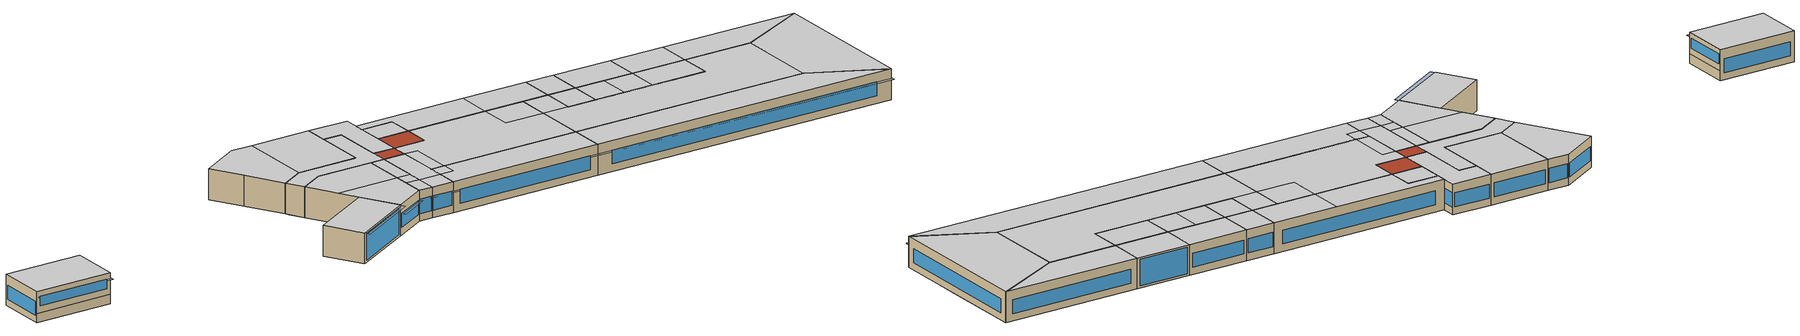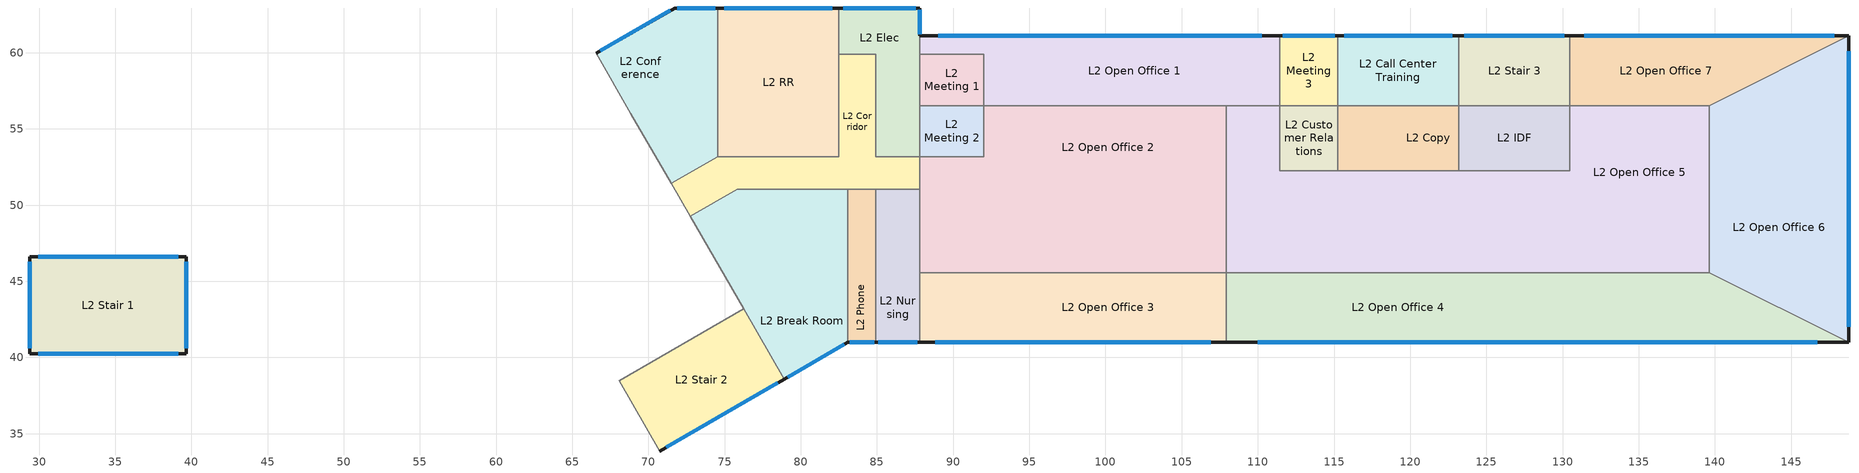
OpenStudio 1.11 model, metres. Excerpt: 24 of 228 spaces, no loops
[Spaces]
L2 Stair 2
 floor to L1 Stair 2-2 (Construction Internal Source 149): 76.25,43.2 78.91,38.58 70.74,33.86 68.07,38.48 z4.47
 wall outside (Typical Insulated Steel Framed Exterior Wall R-18.18): 70.74,33.86 78.91,38.58 z4.47:8.33
 wall to L1 Lobby 7: 68.07,38.48 70.74,33.86 z4.47:8.33
 wall to L1 Lobby 3: 76.25,43.2 68.07,38.48 z4.47:8.33
 wall to L2 Break Room: 78.91,38.58 76.25,43.2 z4.47:8.33
 window (U 0.42 SHGC 0.40 Dbl LoE (e2-.1) Tint 6mm/6mm Air): 71.16,34.11 78.49,38.33 z4.75:8.08
 ceiling to L3 Stair 2: 70.74,33.86 78.91,38.58 76.25,43.2 68.07,38.48 z8.33
L2 Break Room
 floor to L1 Meeting 3 (Construction Internal Source 135): 80.6,51.05 80.6,47.21 74.56,47.21 74.56,50.32 75.82,51.05 z4.47
 floor to L1 Stair 2-1 (Construction Internal Source 135): 81.49,46.22 83.09,45.56 83.09,40.99 78.91,38.58 76.25,43.2 z4.47
 floor to L1 Corridor 0 (Construction Internal Source 135): 74.56,50.32 74.56,47.21 83.09,47.21 83.09,45.56 81.49,46.22 76.25,43.2 72.74,49.27 z4.47
 floor to L1 Lobby 4 (Construction Internal Source 135): 83.09,51.05 83.09,47.21 80.6,47.21 80.6,51.05 z4.47
 wall outside (Typical Insulated Steel Framed Exterior Wall R-18.18): 78.91,38.58 83.09,40.99 z4.47:8.33
 wall to L2 Corridor: 83.09,51.05 75.82,51.05 72.74,49.27 z4.47:8.33
 wall to L2 Phone: 83.09,40.99 83.09,51.05 z4.47:8.33
 wall to L1 Lobby 3: 72.74,49.27 76.25,43.2 z4.47:8.33
 window (U 0.42 SHGC 0.40 Dbl LoE (e2-.1) Tint 6mm/6mm Air): 79.14,38.71 82.87,40.86 z5.41:7.16
 ceiling to L3 Break Room Coffee: 83.09,45.56 83.09,51.05 75.82,51.05 72.74,49.27 74.88,45.56 z8.33
 ceiling to L3 Conference 2: 78.91,38.58 83.09,40.99 83.09,45.56 74.88,45.56 z8.33
L2 Stair 1
 floor to L1 Stair 1 (Construction Internal Source 52): 39.66,46.61 39.66,40.26 29.4,40.26 29.4,46.61 z4.47
 wall outside (Typical Insulated Steel Framed Exterior Wall R-18.18): 39.66,46.61 29.4,46.61 29.4,40.26 z4.47:8.33; 29.4,40.26 39.66,40.26 39.66,46.61 z5.64:8.33
 wall to L1 Lobby 2: 39.66,40.26 39.66,46.61 z4.47:5.64
 wall to L1 Corridor 2: 29.4,40.26 39.66,40.26 z4.47:5.64
 window (U 0.42 SHGC 0.40 Dbl LoE (e2-.1) Tint 6mm/6mm Air): 39.13,46.61 29.93,46.61 z5.33:7.07; 29.4,46.27 29.4,40.59 z5.33:7.08; 29.93,40.26 39.13,40.26 z6.47:7.68; 39.66,40.59 39.66,46.27 z6.47:7.69
 ceiling to L3 Stair 1: 39.66,40.26 39.66,46.61 29.4,46.61 29.4,40.26 z8.33
L2 Phone
 floor to L1 Lobby 5 (Construction Internal Source 184): 84.92,45.56 84.92,40.99 83.09,40.99 83.09,45.56 z4.47
 floor to L1 Lobby 4 (Construction Internal Source 184): 84.92,51.05 84.92,47.21 83.09,47.21 83.09,51.05 z4.47
 floor to L1 Corridor 0 (Construction Internal Source 184): 84.92,47.21 84.92,45.56 83.09,45.56 83.09,47.21 z4.47
 wall outside (Typical Insulated Steel Framed Exterior Wall R-18.18): 83.09,40.99 84.92,40.99 z4.47:8.33
 wall to L2 Corridor: 84.92,51.05 83.09,51.05 z4.47:8.33
 wall to L2 Nursing: 84.92,40.99 84.92,51.05 z4.47:8.33
 window (U 0.42 SHGC 0.40 Dbl LoE (e2-.1) Tint 6mm/6mm Air): 83.21,40.99 84.81,40.99 z5.41:7.2
 ceiling to L3 Conference 2: 84.92,43.69 84.92,45.56 83.09,45.56 83.09,43.69 z8.33
 ceiling to L3 Break Room Coffee: 84.92,45.56 84.92,51.05 83.09,51.05 83.09,45.56 z8.33
 ceiling to L3 Balcony: 84.92,40.99 84.92,43.69 83.09,43.69 83.09,40.99 z8.33
L2 Nursing
 floor to L1 Lobby 5 (Construction Internal Source 55): 84.92,45.56 87.82,45.56 87.82,40.99 84.92,40.99 z4.47
 floor to L1 Eco Machine Equipment (Construction Internal Source 55): 87.82,51.05 87.82,47.21 84.92,47.21 84.92,51.05 z4.47
 floor to L1 Corridor 0 (Construction Internal Source 55): 87.82,47.21 87.82,45.56 84.92,45.56 84.92,47.21 z4.47
 wall outside (Typical Insulated Steel Framed Exterior Wall R-18.18): 84.92,40.99 87.82,40.99 z4.47:8.33
 wall to L2 Corridor: 87.82,51.05 84.92,51.05 z4.47:8.33
 wall to L2 Open Office 2: 87.82,45.56 87.82,51.05 z4.47:8.33
 wall to L2 Open Office 3: 87.82,40.99 87.82,45.56 z4.47:8.33
 window (U 0.42 SHGC 0.40 Dbl LoE (e2-.1) Tint 6mm/6mm Air): 85.09,40.99 87.65,40.99 z5.41:7.18
 ceiling to L3 IT Storage: 84.92,43.69 87.82,43.69 87.82,51.05 84.92,51.05 z8.33
 ceiling to L3 Balcony: 87.82,40.99 87.82,43.69 84.92,43.69 84.92,40.99 z8.33
L2 Open Office 3
 floor to L1 Open Office 7 (Construction Internal Source 205): 92.39,45.56 107.93,45.56 107.93,40.99 92.39,40.99 z4.47
 floor to L1 Meeting 4 (Construction Internal Source 205): 92.39,45.56 92.39,40.99 87.82,40.99 87.82,45.56 z4.47
 wall outside (Typical Insulated Steel Framed Exterior Wall R-18.18): 87.82,40.99 107.93,40.99 z4.47:8.33
 wall to L2 Open Office 2: 107.93,45.56 87.82,45.56 z4.47:8.33
 wall to L2 Open Office 4: 107.93,40.99 107.93,45.56 z4.47:8.33
 window (U 0.42 SHGC 0.40 Dbl LoE (e2-.1) Tint 6mm/6mm Air): 88.84,40.99 106.91,40.99 z5.41:7.15
 ceiling to L3 IT Storage: 89.65,43.69 89.65,45.56 87.82,45.56 87.82,43.69 z8.33
 ceiling to L3 Open Office 5: 107.93,40.99 107.93,45.56 89.65,45.56 89.65,43.69 87.82,43.69 87.82,40.99 z8.33
L2 Open Office 4
 floor to L1 Records Equip (Construction Internal Source 7): 136.58,43.95 136.58,40.99 130.49,40.99 130.49,43.95 z4.47
 floor to L1 Finance Records Work Room (Construction Internal Source 7): 139.63,45.56 148.78,40.99 136.58,40.99 136.58,45.56 z4.47
 floor to L1 Open Office 7 (Construction Internal Source 7): 130.49,45.56 130.49,40.99 107.93,40.99 107.93,45.56 z4.47
 floor to L1 Open Office 6 (Construction Internal Source 7): 136.58,45.56 136.58,43.95 130.49,43.95 130.49,45.56 z4.47
 wall outside (Typical Insulated Steel Framed Exterior Wall R-18.18): 107.93,40.99 148.78,40.99 z4.47:8.33
 wall to L2 Open Office 5: 139.63,45.56 107.93,45.56 z4.47:8.33
 wall to L2 Open Office 6: 148.78,40.99 139.63,45.56 z4.47:8.33
 window (U 0.42 SHGC 0.40 Dbl LoE (e2-.1) Tint 6mm/6mm Air): 109.98,40.99 146.73,40.99 z5.41:7.15
 ceiling to L3 Open Office 7: 148.78,40.99 139.63,45.56 107.93,45.56 107.93,40.99 z8.33
L2 Open Office 6
 floor to L1 Open Office 6 (Construction Internal Source 194): 144.2,56.54 144.2,51.05 139.63,51.05 139.63,56.54 z4.47
 floor to L1 Finance Records Research (Construction Internal Source 194): 148.78,56.54 148.78,51.05 144.2,51.05 144.2,56.54 z4.47
 floor to L1 Open Office 5 (Construction Internal Source 194): 148.78,61.11 148.78,56.54 139.63,56.54 z4.47
 floor to L1 Finance Records Vault (Construction Internal Source 194): 148.78,51.05 148.78,46.02 139.63,46.02 139.63,51.05 z4.47
 floor to L1 Finance Records Work Room (Construction Internal Source 194): 148.78,46.02 148.78,40.99 139.63,45.56 139.63,46.02 z4.47
 wall outside (Typical Insulated Steel Framed Exterior Wall R-18.18): 148.78,40.99 148.78,61.11 z4.47:8.33
 wall to L2 Open Office 7: 148.78,61.11 139.63,56.54 z4.47:8.33
 wall to L2 Open Office 5: 139.63,56.54 139.63,45.56 z4.47:8.33
 window (U 0.42 SHGC 0.40 Dbl LoE (e2-.1) Tint 6mm/6mm Air): 148.78,42.01 148.78,60.09 z5.41:7.15
 ceiling to L3 Open Office 8: 148.78,40.99 148.78,61.11 139.63,56.54 139.63,45.56 z8.33
L2 Open Office 2
 floor to L1 Private Office 1 (Construction Internal Source 41): 107.93,51.05 107.93,46.78 105.04,46.78 105.04,51.05 z4.47
 floor to L1 Corridor 3 (Construction Internal Source 41): 92.39,53.18 92.39,51.05 87.82,51.05 87.82,53.18 z4.47
 floor to L1 Meeting 4 (Construction Internal Source 41): 92.39,51.05 92.39,45.56 87.82,45.56 87.82,51.05 z4.47
 floor to L1 Open Office 3 (Construction Internal Source 41): 105.04,51.05 105.04,45.56 92.39,45.56 92.39,51.05 z4.47
 floor to L1 Security Control (Construction Internal Source 41): 92.39,56.54 92.39,53.18 92.01,53.18 92.01,56.54 z4.47
 floor to L1 Open Office 7 (Construction Internal Source 41): 107.93,46.78 107.93,45.56 105.04,45.56 105.04,46.78 z4.47
 floor to L1 Open Office 2 (Construction Internal Source 41): 107.93,56.54 107.93,51.05 92.39,51.05 92.39,56.54 z4.47
 wall to L2 Open Office 1: 107.93,56.54 92.01,56.54 z4.47:8.33
 wall to L2 Open Office 5: 107.93,45.56 107.93,52.27 107.93,56.54 z4.47:8.33
 wall to L2 Corridor: 87.82,53.18 87.82,51.05 z4.47:8.33
 wall to L2 Meeting 2: 92.01,56.54 92.01,53.18 87.82,53.18 z4.47:8.33
 ceiling to L3 Lean Event: 102.75,52.27 107.93,52.27 107.93,56.54 102.75,56.54 z8.33
 ceiling to L3 Open Office 10: 107.93,45.56 107.93,52.27 102.75,52.27 102.75,56.54 92.01,56.54 92.01,53.18 87.82,53.18 87.82,51.05 89.65,51.05 89.65,45.56 z8.33
 ceiling to L3 IT Storage: 89.65,45.56 89.65,51.05 87.82,51.05 87.82,45.56 z8.33
L2 Open Office 5
 floor to L1 Finance Records Work Room (Construction Internal Source 11): 139.63,46.02 139.63,45.56 136.58,45.56 136.58,46.02 z4.47
 floor to L1 Finance Records Vault (Construction Internal Source 11): 139.63,51.05 139.63,46.02 136.58,46.02 136.58,51.05 z4.47
 floor to L1 Open Office 4 (Construction Internal Source 11): 130.49,51.05 130.49,45.56 117.53,45.56 117.53,51.05 z4.47
 floor to L1 Open Office 6 (Construction Internal Source 11): 139.63,56.54 139.63,51.05 136.58,51.05 136.58,45.56 130.49,45.56 130.49,56.54 z4.47
 floor to L1 Private Office 2 (Construction Internal Source 11): 108.16,51.05 111.29,51.05 111.29,46.78 108.16,46.78 z4.47
 floor to L1 Private Office 1 (Construction Internal Source 11): 108.16,51.05 108.16,46.78 107.93,46.78 107.93,51.05 z4.47
 floor to L1 Open Office 7 (Construction Internal Source 11): 117.53,46.78 117.53,45.56 107.93,45.56 107.93,46.78 z4.47
 floor to L1 Private Office 3 (Construction Internal Source 11): 115.25,51.05 115.25,46.78 111.29,46.78 111.29,51.05 z4.47
 floor to L1 Open Office 2 (Construction Internal Source 11): 111.44,56.54 111.44,52.27 130.49,52.27 130.49,51.05 107.93,51.05 107.93,56.54 z4.47
 floor to L1 HR Storage (Construction Internal Source 11): 115.25,51.05 117.53,51.05 117.53,46.78 115.25,46.78 z4.47
 wall to L2 Open Office 1: 111.44,56.54 107.93,56.54 z4.47:8.33
 wall to L2 Customer Relations: 115.25,52.27 111.44,52.27 111.44,56.54 z4.47:8.33
 wall to L2 Copy: 123.17,52.27 115.25,52.27 z4.47:8.33
 wall to L2 IDF: 130.49,56.54 130.49,52.27 123.17,52.27 z4.47:8.33
 wall to L2 Open Office 7: 139.63,56.54 130.49,56.54 z4.47:8.33
 ceiling to L3 Open Office 6: 139.63,45.56 139.63,56.54 130.49,56.54 130.49,52.27 107.93,52.27 107.93,45.56 z8.33
 ceiling to L3 Lean Event: 111.44,52.27 111.44,56.54 107.93,56.54 107.93,52.27 z8.33
L2 Corridor
 floor to L1 Corridor 0 (Construction Internal Source 104): 74.56,51.05 74.56,50.32 72.74,49.27 71.71,51.05 z4.47
 floor to L1 Corridor 3 (Construction Internal Source 104): 84.92,59.89 84.92,53.18 87.82,53.18 87.82,51.05 74.56,51.05 74.56,53.18 82.48,53.18 82.48,59.89 z4.47
 floor to L1 Meeting 3 (Construction Internal Source 104): 74.56,51.05 75.82,51.05 74.56,50.32 z4.47
 floor to L1 Meeting 2 (Construction Internal Source 104): 74.56,53.18 74.56,51.05 71.71,51.05 71.5,51.42 z4.47
 wall to L1 Lobby 3: 71.5,51.42 72.74,49.27 z4.47:8.33
 wall to L2 Conference: 74.56,53.18 71.5,51.42 z4.47:8.33
 wall to L2 RR: 82.48,59.89 82.48,53.18 74.56,53.18 z4.47:8.33
 wall to L2 Elec: 87.82,53.18 84.92,53.18 84.92,59.89 82.48,59.89 z4.47:8.33
 ceiling to L3 Corridor 4: 72.74,49.27 75.82,51.05 84.92,51.05 84.92,59.89 82.48,59.89 82.48,53.18 74.56,53.18 71.5,51.42 z8.33
 roof outside (Typical IEAD Roof R-31.25): 87.82,51.05 87.82,53.18 84.92,53.18 84.92,51.05 z8.33
L2 Conference
 floor to L1 Security Badging (Construction Internal Source 107): 74.56,62.94 74.56,56.54 73.3,56.54 70.13,62.02 71.71,62.94 z4.47
 floor to L1 Meeting 1 (Construction Internal Source 107): 70.13,62.02 73.3,56.54 69.77,56.54 68.85,56.01 66.57,59.97 z4.47
 floor to L1 Meeting 2 (Construction Internal Source 107): 74.56,56.54 74.56,53.18 71.5,51.42 68.85,56.01 69.77,56.54 z4.47
 wall outside (Typical Insulated Steel Framed Exterior Wall R-18.18): 74.56,62.94 71.71,62.94 66.57,59.97 z4.47:8.33
 wall to L1 Lobby 3: 68.85,56.01 71.5,51.42 z4.47:8.33
 wall to L2 RR: 74.56,53.18 74.56,62.94 z4.47:8.33
 wall to L1 Lobby 6: 66.57,59.97 68.85,56.01 z4.47:8.33
 window (U 0.42 SHGC 0.40 Dbl LoE (e2-.1) Tint 6mm/6mm Air): 74.39,62.94 71.88,62.94 z5.41:7.18; 71.44,62.78 66.84,60.12 z5.41:7.16
 ceiling to L3 Conference 6: 71.5,51.42 74.56,53.18 74.56,62.94 71.71,62.94 66.57,59.97 z8.33
L2 Customer Relations
 floor to L1 Open Office 2 (Construction Internal Source 19): 115.25,56.54 115.25,52.27 111.44,52.27 111.44,56.54 z4.47
 wall to L2 Meeting 3: 115.25,56.54 111.44,56.54 z4.47:8.33
 wall to L2 Copy: 115.25,52.27 115.25,56.54 z4.47:8.33
 ceiling to L3 Lean Event: 115.25,52.27 115.25,56.54 111.44,56.54 111.44,52.27 z8.33
L2 Copy
 floor to L1 Copy (Construction Internal Source 123): 123.17,56.54 123.17,52.27 119.21,52.27 119.21,56.54 z4.47
 floor to L1 Finance Conference (Construction Internal Source 123): 119.21,56.54 119.21,52.27 115.25,52.27 115.25,56.54 z4.47
 wall to L2 Call Center Training: 123.17,56.54 115.25,56.54 z4.47:8.33
 wall to L2 IDF: 123.17,52.27 123.17,56.54 z4.47:8.33
 ceiling to L3 IT Admin Conference: 119.21,52.27 119.21,56.54 115.25,56.54 115.25,52.27 z8.33
 ceiling to L3 Copy 2: 123.17,52.27 123.17,56.54 119.21,56.54 119.21,52.27 z8.33
L2 IDF
 floor to L1 IDF 2 (Construction Internal Source 91): 130.49,56.54 130.49,52.27 123.17,52.27 123.17,56.54 z4.47
 wall to L2 Stair 3: 130.49,56.54 123.17,56.54 z4.47:8.33
 ceiling to L3 IDF 2: 130.49,52.27 130.49,56.54 123.17,56.54 123.17,52.27 z8.33
L2 RR
 floor to L1 RR 2 (Construction Internal Source 100): 82.48,62.94 82.48,53.18 74.56,53.18 74.56,62.94 z4.47
 wall outside (Typical Insulated Steel Framed Exterior Wall R-18.18): 82.48,62.94 74.56,62.94 z4.47:8.33
 wall to L2 Elec: 82.48,59.89 82.48,62.94 z4.47:8.33
 window (U 0.42 SHGC 0.40 Dbl LoE (e2-.1) Tint 6mm/6mm Air): 82.07,62.94 74.97,62.94 z5.41:7.16
 ceiling to L3 RR 2: 82.48,53.18 82.48,62.94 74.56,62.94 74.56,53.18 z8.33
L2 Elec
 floor to L1 Elec 1 (Construction Internal Source 12): 87.82,62.94 87.82,53.18 84.92,53.18 84.92,59.89 82.48,59.89 82.48,62.94 z4.47
 wall outside (Typical Insulated Steel Framed Exterior Wall R-18.18): 87.82,61.11 87.82,62.94 82.48,62.94 z4.47:8.33
 wall to L2 Open Office 1: 87.82,59.89 87.82,61.11 z4.47:8.33
 wall to L2 Meeting 1: 87.82,56.54 87.82,59.89 z4.47:8.33
 wall to L2 Meeting 2: 87.82,53.18 87.82,56.54 z4.47:8.33
 window (U 0.42 SHGC 0.40 Dbl LoE (e2-.1) Tint 6mm/6mm Air): 87.82,61.22 87.82,62.82 z5.41:7.2; 87.53,62.94 82.77,62.94 z5.41:7.16
 ceiling to L3 Elec: 87.82,53.18 87.82,62.94 82.48,62.94 82.48,59.89 84.92,59.89 84.92,53.18 z8.33
L2 Meeting 2
 floor to L1 Security Control (Construction Internal Source 164): 92.01,56.54 92.01,53.18 87.82,53.18 87.82,56.54 z4.47
 wall to L2 Meeting 1: 92.01,56.54 87.82,56.54 z4.47:8.33
 roof outside (Typical IEAD Roof R-31.25): 92.01,53.18 92.01,56.54 87.82,56.54 87.82,53.18 z8.33
L2 Meeting 1
 floor to L1 Security Control (Construction Internal Source 203): 92.01,59.89 92.01,56.54 87.82,56.54 87.82,59.89 z4.47
 wall to L2 Open Office 1: 92.01,56.54 92.01,59.89 87.82,59.89 z4.47:8.33
 ceiling to L3 Open Office 3: 92.01,56.54 92.01,59.89 87.82,59.89 87.82,56.54 z8.33
L2 Open Office 1
 floor to L1 Open Office 1 (Construction Internal Source 27): 111.44,61.11 111.44,56.54 92.39,56.54 92.39,61.11 z4.47
 floor to L1 Security Control (Construction Internal Source 27): 92.39,61.11 92.39,56.54 92.01,56.54 92.01,59.89 87.82,59.89 87.82,61.11 z4.47
 wall outside (Typical Insulated Steel Framed Exterior Wall R-18.18): 111.44,61.11 87.82,61.11 z4.47:8.33
 wall to L2 Meeting 3: 111.44,56.54 111.44,61.11 z4.47:8.33
 window (U 0.42 SHGC 0.40 Dbl LoE (e2-.1) Tint 6mm/6mm Air): 110.24,61.11 89.01,61.11 z5.41:7.15
 ceiling to L3 Lean Event: 111.44,56.54 111.44,61.11 102.75,61.11 102.75,56.54 z8.33
 ceiling to L3 Open Office 3: 102.75,56.54 102.75,61.11 87.82,61.11 87.82,59.89 92.01,59.89 92.01,56.54 z8.33
L2 Meeting 3
 floor to L1 Open Office 1 (Construction Internal Source 198): 115.25,61.11 115.25,56.54 111.44,56.54 111.44,61.11 z4.47
 wall outside (Typical Insulated Steel Framed Exterior Wall R-18.18): 115.25,61.11 111.44,61.11 z4.47:8.33
 wall to L2 Call Center Training: 115.25,56.54 115.25,61.11 z4.47:8.33
 window (U 0.42 SHGC 0.40 Dbl LoE (e2-.1) Tint 6mm/6mm Air): 115.04,61.11 111.65,61.11 z5.41:7.17
 ceiling to L3 Lean Event: 115.25,56.54 115.25,61.11 111.44,61.11 111.44,56.54 z8.33
L2 Call Center Training
 floor to L1 Breakroom (Construction Internal Source 65): 123.17,61.11 123.17,56.54 115.25,56.54 115.25,61.11 z4.47
 wall outside (Typical Insulated Steel Framed Exterior Wall R-18.18): 123.17,61.11 115.25,61.11 z4.47:8.33
 wall to L2 Stair 3: 123.17,56.54 123.17,61.11 z4.47:8.33
 window (U 0.42 SHGC 0.40 Dbl LoE (e2-.1) Tint 6mm/6mm Air): 122.76,61.11 115.67,61.11 z5.41:7.16
 ceiling to L3 IT Admin: 123.17,56.54 123.17,61.11 115.25,61.11 115.25,56.54 z8.33
L2 Stair 3
 floor to L1 Stair 3 (Construction Internal Source 108): 130.49,61.11 130.49,56.54 123.17,56.54 123.17,61.11 z4.47
 wall outside (Typical Insulated Steel Framed Exterior Wall R-18.18): 130.49,61.11 123.17,61.11 z4.47:8.33
 wall to L2 Open Office 7: 130.49,56.54 130.49,61.11 z4.47:8.33
 window (U 0.42 SHGC 0.40 Dbl LoE (e2-.1) Tint 6mm/6mm Air): 130.1,61.11 123.56,61.11 z4.75:8.08
 ceiling to L3 Stair 3: 130.49,56.54 130.49,61.11 123.17,61.11 123.17,56.54 z8.33
L2 Open Office 7
 floor to L1 Open Office 5 (Construction Internal Source 153): 148.78,61.11 139.63,56.54 130.49,56.54 130.49,61.11 z4.47
 wall outside (Typical Insulated Steel Framed Exterior Wall R-18.18): 148.78,61.11 130.49,61.11 z4.47:8.33
 window (U 0.42 SHGC 0.40 Dbl LoE (e2-.1) Tint 6mm/6mm Air): 147.85,61.11 131.42,61.11 z5.41:7.15
 ceiling to L3 Open Office 9: 139.63,56.54 148.78,61.11 130.49,61.11 130.49,56.54 z8.33
shading: 83.07,40.98 78.94,38.59 79.24,38.06 83.38,40.45 z7.26; 39.64,40.26 29.42,40.26 29.42,39.65 39.64,39.65 z7.75; 78.89,38.57 70.76,33.87 71.07,33.34 79.2,38.04 z8.26; 148.75,40.99 107.96,40.99 107.96,40.38 148.75,40.38 z7.24; 84.9,40.99 83.12,40.99 83.12,40.38 84.9,40.38 z7.3; 107.91,40.99 87.84,40.99 87.84,40.38 107.91,40.38 z7.25; 87.79,40.99 84.95,40.99 84.95,40.38 87.79,40.38 z7.28
[Building]
90.1-2013-MediumOffice-ASHRAE 169-2006-5B PRM baseline created: 2016-05-18 14:10:54 -0600: Space Type=Denver Admin - OpenOffice; Default Construction Set=90.1-2013 - CZ5
[ClimateZones]
Climate Zone Institution Name 1=ASHRAE; Climate Zone Document Name 1=ANSI/ASHRAE Standard 169; Climate Zone Document Year 1=2006; Climate Zone Institution Name 2=CEC; Climate Zone Document Name 2=California Climate Zone Descriptions; Climate Zone Document Year 2=1995
[Site]
Denver Intl Ap: Latitude {deg}=39.83; Longitude {deg}=-104.65; Time Zone {hr}=-7; Elevation {m}=1650
[SizingPeriod:DesignDay] Barometric Pressure {Pa}=83011; Sky Clearness=0; Rain Indicator=0; Snow Indicator=0; Day of Month=21; Daylight Saving Time Indicator=0; Dry-Bulb Temperature Range Modifier Type=DefaultMultipliers
Name | Maximum Dry-Bulb Temperature {C} | Daily Dry-Bulb Temperature Range {deltaC} | Humidity Indicating Conditions at Maximum Dry-Bulb | Wind Speed {m/s} | Wind Direction {deg} | Month | Day Type | Humidity Indicating Type | Solar Model Indicator | ASHRAE Taub | ASHRAE Taud
Denver Intl Ap Ann Htg 99.6% Condns DB | -17.4 | 0 | -17.4 | 3.3 | 160 | 12 | WinterDesignDay | Wetbulb | ASHRAEClearSky
Denver Intl Ap Ann Clg .4% Condns DP=>MDB | 19.9 | 15.2 | 16 | 4.2 | 80 | 7 | SummerDesignDay | Dewpoint | ASHRAETau | 0.424 | 2.012
Denver Intl Ap Ann Hum_n 99.6% Condns DP=>MCDB | -11.7 | 0 | -21.5 | 3.3 | 160 | 12 | WinterDesignDay | Dewpoint | ASHRAEClearSky
Denver Intl Ap Ann Clg .4% Condns WB=>MDB | 27.3 | 15.2 | 18.3 | 4.2 | 80 | 7 | SummerDesignDay | Wetbulb | ASHRAETau | 0.424 | 2.012
[Construction]
Denver Admin ExtWall Steel Framed R25: 1IN Stucco, Insulation R-25, 1/2IN Gypsum
Denver Admin R-40 Roof: Roof Membrane, Denver Admin Roof Insulation R-40, Metal Decking
Interior Partition 1; Interior Door 1: G05 25mm wood
ExtSlabCarpet 4in ClimateZone 1-8: MAT-CC05 4 HW CONCRETE, CP02 CARPET PAD
Interior Floor 1: F16 Acoustic tile, F05 Ceiling air space resistance 1, M11 100mm lightweight concrete
Interior Wall 1: G01a 19mm gypsum board, F04 Wall air space resistance, G01a 19mm gypsum board
Interior Ceiling 1: M11 100mm lightweight concrete, F05 Ceiling air space resistance 1, F16 Acoustic tile
Exterior Door 2013: F08 Metal surface, I01 25mm insulation board 2013
ASHRAE 90.1-2013 Skylight CZ 5: Skylight U-0.50/SHGC-0.40
Interior Window 1: Clear 3mm
Denver Admin Glazing 0.38/0.25/0.49: Denver Glazing 0.38/0.25/0.49
Typical Insulated Steel Framed Exterior Wall R-18.18: 25mm Stucco, 5/8 in. Gypsum Board, Typical Insulation R-16.0, 5/8 in. Gypsum Board
Typical IEAD Roof R-31.25: Roof Membrane, Typical Insulation R-30.13, Metal Roof Surface
U 0.42 SHGC 0.40 Dbl LoE (e2-.1) Tint 6mm/6mm Air: LoE TINT 6MM, AIR 6MM, CLEAR 6MM
[Material]
Name | Roughness | Thickness {m} | Conductivity {W/m-K} | Density {kg/m3} | Specific Heat {J/kg-K} | Thermal Absorptance | Solar Absorptance | Visible Absorptance
G05 25mm wood | MediumSmooth | 0.0254 | 0.15 | 608 | 1630 | 0.9 | 0.5 | 0.5
1IN Stucco | Smooth | 0.0253 | 0.6918 | 1858 | 837 | 0.9 | 0.92 | 0.92
1/2IN Gypsum | Smooth | 0.0127 | 0.16 | 784.9 | 830 | 0.9 | 0.4 | 0.4
Roof Membrane | VeryRough | 0.0095 | 0.16 | 1121.29 | 1460 | 0.9 | 0.7 | 0.7
Denver Admin Roof Insulation R-40 | MediumRough | 0.34036 | 0.049 | 265 | 836.8 | 0.9 | 0.7 | 0.7
Metal Decking | MediumSmooth | 0.0015 | 45.006 | 7680 | 418.4 | 0.9 | 0.6 | 0.6
F16 Acoustic tile | MediumSmooth | 0.0191 | 0.06 | 368 | 590 | 0.9 | 0.3 | 0.3
F08 Metal surface; Metal Roof Surface | Smooth | 0.0008 | 45.28 | 7824 | 500 | 0.9 | 0.7 | 0.7
Insulation R-25 | MediumRough | 0.2159 | 0.049 | 265 | 836.8 | 0.9 | 0.7 | 0.7
Material 13; Material 21; Material 23; Material 37; Material 53; Material 81; Material 103; Material 109; Material 129; Material 181; Material 199; Material 207; Material 213; Material 215; Material 245; Material 269; Material 297; Material 305; Material 327; Material 367; Material 387; Material 395; Material 405; Material 409 | Rough | 0.0254 | 0.02 | 56.06 | 1210
Material 14; Material 22; Material 24; Material 38; Material 54; Material 82; Material 104; Material 110; Material 130; Material 182; Material 200; Material 208; Material 214; Material 216; Material 246; Material 270; Material 298; Material 306; Material 328; Material 368; Material 388; Material 396; Material 406; Material 410 | MediumRough | 0.0508 | 2.31 | 2322 | 832
MAT-CC05 4 HW CONCRETE | Rough | 0.1016 | 1.311 | 2240 | 836.8 | 0.9 | 0.85 | 0.85
M11 100mm lightweight concrete | MediumRough | 0.1016 | 0.53 | 1280 | 840 | 0.9 | 0.5 | 0.5
G01a 19mm gypsum board | MediumSmooth | 0.019 | 0.16 | 800 | 1090 | 0.9 | 0.4 | 0.4
I01 25mm insulation board 2013 | MediumRough | 0.0105664 | 0.03 | 43 | 1210 | 0.9 | 0.6 | 0.6
25mm Stucco | Smooth | 0.0254 | 0.72 | 1856 | 840 | 0.9 | 0.7 | 0.7
5/8 in. Gypsum Board | MediumSmooth | 0.0159 | 0.16 | 800 | 1090 | 0.9 | 0.7 | 0.7
[Material:AirGap]
Name | Thermal Resistance {m2-K/W}
F05 Ceiling air space resistance 1 | 0.18
F04 Wall air space resistance | 0.15
[Construction:InternalSource]
Construction Internal Source 7: 2, Material 13, Material 14, Material 14
Construction Internal Source 11: 2, Material 21, Material 22, Material 22
Construction Internal Source 12: 2, Material 23, Material 24, Material 24
Construction Internal Source 19: 2, Material 37, Material 38, Material 38
Construction Internal Source 27: 2, Material 53, Material 54, Material 54
Construction Internal Source 41: 2, Material 81, Material 82, Material 82
Construction Internal Source 52: 2, Material 103, Material 104, Material 104
Construction Internal Source 55: 2, Material 109, Material 110, Material 110
Construction Internal Source 65: 2, Material 129, Material 130, Material 130
Construction Internal Source 91: 2, Material 181, Material 182, Material 182
Construction Internal Source 100: 2, Material 199, Material 200, Material 200
Construction Internal Source 104: 2, Material 207, Material 208, Material 208
Construction Internal Source 107: 2, Material 213, Material 214, Material 214
Construction Internal Source 108: 2, Material 215, Material 216, Material 216
Construction Internal Source 123: 2, Material 245, Material 246, Material 246
Construction Internal Source 135: 2, Material 269, Material 270, Material 270
Construction Internal Source 149: 2, Material 297, Material 298, Material 298
Construction Internal Source 153: 2, Material 305, Material 306, Material 306
Construction Internal Source 164: 2, Material 327, Material 328, Material 328
Construction Internal Source 184: 2, Material 367, Material 368, Material 368
Construction Internal Source 194: 2, Material 387, Material 388, Material 388
Construction Internal Source 198: 2, Material 395, Material 396, Material 396
Construction Internal Source 203: 2, Material 405, Material 406, Material 406
Construction Internal Source 205: 2, Material 409, Material 410, Material 410
[DefaultConstructionSet]
90.1-2013 - CZ5: Default Exterior Surface Constructions=Default Surface Constructions 79; Default Interior Surface Constructions=Default Surface Constructions 80; Default Ground Contact Surface Constructions=Default Surface Constructions 81; Default Exterior SubSurface Constructions=Default Sub Surface Constructions 53; Default Interior SubSurface Constructions=Default Sub Surface Constructions 54; Interior Partition Construction=Interior Partition 1
[DefaultSurfaceConstructions]
Name | Floor Construction | Wall Construction | Roof Ceiling Construction
Default Surface Constructions 79 | ExtSlabCarpet 4in ClimateZone 1-8 | Denver Admin ExtWall Steel Framed R25 | Denver Admin R-40 Roof
Default Surface Constructions 80 | Interior Floor 1 | Interior Wall 1 | Interior Ceiling 1
Default Surface Constructions 81 | ExtSlabCarpet 4in ClimateZone 1-8 | ExtSlabCarpet 4in ClimateZone 1-8 | ExtSlabCarpet 4in ClimateZone 1-8
[DefaultSubSurfaceConstructions]
Name | Fixed Window Construction | Operable Window Construction | Door Construction | Overhead Door Construction | Skylight Construction | Tubular Daylight Dome Construction | Tubular Daylight Diffuser Construction
Default Sub Surface Constructions 53 | Denver Admin Glazing 0.38/0.25/0.49 | Denver Admin Glazing 0.38/0.25/0.49 | Exterior Door 2013 | Exterior Door 2013 | ASHRAE 90.1-2013 Skylight CZ 5 | Interior Window 1 | Interior Window 1
Default Sub Surface Constructions 54 | Interior Window 1 | Interior Window 1 | Interior Door 1
[Material:NoMass] Roughness=Smooth; Thermal Absorptance=0.9
Name | Thermal Resistance {m2-K/W} | Solar Absorptance | Visible Absorptance
CP02 CARPET PAD | 0.1 | 0.8 | 0.8
Typical Insulation R-16.0 | 2.81828 | 0.7 | 0.7
Typical Insulation R-30.13 | 5.30668 | 0.7 | 0.7
[WindowMaterial:SimpleGlazingSystem]
Name | U-Factor {W/m2-K} | Solar Heat Gain Coefficient | Visible Transmittance
Skylight U-0.50/SHGC-0.40 | 2.83913 | 0.4 | 0.44
Denver Glazing 0.38/0.25/0.49 | 2.15774 | 0.25 | 0.49
[WindowMaterial:Glazing] Optical Data Type=SpectralAverage; Infrared Transmittance at Normal Incidence=0; Front Side Infrared Hemispherical Emissivity=0.84; Conductivity {W/m-K}=0.9; Dirt Correction Factor for Solar and Visible Transmittance=1; Solar Diffusing=No
Name | Thickness {m} | Solar Transmittance at Normal Incidence | Front Side Solar Reflectance at Normal Incidence | Back Side Solar Reflectance at Normal Incidence | Visible Transmittance at Normal Incidence | Front Side Visible Reflectance at Normal Incidence | Back Side Visible Reflectance at Normal Incidence | Back Side Infrared Hemispherical Emissivity
Clear 3mm | 0.003 | 0.837 | 0.075 | 0 | 0.898 | 0.081 | 0 | 0.84
LoE TINT 6MM | 0.006 | 0.36 | 0.093 | 0.2 | 0.5 | 0.035 | 0.054 | 0.1
CLEAR 6MM | 0.006 | 0.775 | 0.071 | 0.071 | 0.881 | 0.08 | 0.08 | 0.84
[WindowMaterial:Gas]
AIR 6MM: Gas Type=Air; Thickness {m}=0.0063
[DesignSpecification:OutdoorAir] Outdoor Air Method=Sum
Name | Outdoor Air Flow per Person {m3/s-person} | Outdoor Air Flow per Floor Area {m3/s-m2} | Outdoor Air Flow Rate Fraction Schedule | Outdoor Air Flow Air Changes per Hour {1/hr} | Outdoor Air Flow Rate {m3/s}
Denver Admin - OpenOffice Ventilation; Denver Admin - BreakRoom Ventilation | 0.00235974 | 0.0003048 | Ventilation Availability
Denver Admin - ClosedOffice Ventilation | 0.00235974 | 0.0003048 | Ventilation Availability | 0
Denver Admin - Conference Ventilation; Denver Admin - IT_Room Ventilation | 0.00235974 | 0.0003048
Denver Admin - Corridor Ventilation; Denver Admin - PrintRoom Ventilation; Denver Admin - Stair Ventilation |  | 0.0003048 | Ventilation Availability
Denver Admin - Elec/MechRoom Ventilation |  | 0.0006096
Denver Admin - Restroom Ventilation | 0 | 0.0003048 | Ventilation Availability |  | 0.117987
[ThermostatSetpoint:DualSetpoint] Heating Setpoint Temperature Schedule=Setpoint Htg - Admin; Cooling Setpoint Temperature Schedule=Setpoint Clg - Admin
Thermostat Setpoint Dual Setpoint 19; Thermostat Setpoint Dual Setpoint 25; Thermostat Setpoint Dual Setpoint 38; Thermostat Setpoint Dual Setpoint 42; Thermostat Setpoint Dual Setpoint 54; Thermostat Setpoint Dual Setpoint 92; Thermostat Setpoint Dual Setpoint 104; Thermostat Setpoint Dual Setpoint 105; Thermostat Setpoint Dual Setpoint 108; Thermostat Setpoint Dual Setpoint 109; Thermostat Setpoint Dual Setpoint 132; Thermostat Setpoint Dual Setpoint 138; Thermostat Setpoint Dual Setpoint 147; Thermostat Setpoint Dual Setpoint 157; Thermostat Setpoint Dual Setpoint 159; Thermostat Setpoint Dual Setpoint 169; Thermostat Setpoint Dual Setpoint 173; Thermostat Setpoint Dual Setpoint 182; Thermostat Setpoint Dual Setpoint 188; Thermostat Setpoint Dual Setpoint 191; Thermostat Setpoint Dual Setpoint 216; Thermostat Setpoint Dual Setpoint 223; Thermostat Setpoint Dual Setpoint 225; Thermostat Setpoint Dual Setpoint 229
[BuildingStory]
Building Story 2
[Space] Building Story=Building Story 2
Name | Space Type | Thermal Zone
L2 Stair 2 | Denver Admin - Stair | L2 Stair 2
L2 Break Room | Denver Admin - BreakRoom | L2 Break Room
L2 Stair 1 | Denver Admin - Stair | L2 Stair 1
L2 Phone | Denver Admin - BreakRoom | L2 Phone
L2 Nursing | Denver Admin - BreakRoom | L2 Nursing
L2 Open Office 3 |  | L2 Open Office 3
L2 Open Office 4 |  | L2 Open Office 4
L2 Open Office 6 |  | L2 Open Office 6
L2 Open Office 2 |  | L2 Open Office 2
L2 Open Office 5 |  | L2 Open Office 5
L2 Corridor | Denver Admin - Corridor | L2 Corridor
L2 Conference | Denver Admin - Conference | L2 Conference
L2 Customer Relations | Denver Admin - ClosedOffice | L2 Customer Relations
L2 Copy | Denver Admin - PrintRoom | L2 Copy
L2 IDF | Denver Admin - IT_Room | L2 IDF
L2 RR | Denver Admin - Restroom | L2 RR
L2 Elec | Denver Admin - Elec/MechRoom | L2 Elec
L2 Meeting 2 | Denver Admin - Conference | L2 Meeting 2
L2 Meeting 1 | Denver Admin - Conference | L2 Meeting 1
L2 Open Office 1 |  | L2 Open Office 1
L2 Meeting 3 | Denver Admin - Conference | L2 Meeting 3
L2 Call Center Training | Denver Admin - Conference | L2 Call Center Training
L2 Stair 3 | Denver Admin - Stair | L2 Stair 3
L2 Open Office 7 |  | L2 Open Office 7
[SpaceType] Standards Building Type=Office
Name | Default Schedule Set | Design Specification Outdoor Air Object | Standards Space Type
Denver Admin - OpenOffice | Denver Admin - OpenOffice Schedule Set | Denver Admin - OpenOffice Ventilation | OpenOffice
Denver Admin - BreakRoom | Denver Admin - BreakRoom Schedule Set | Denver Admin - BreakRoom Ventilation | BreakRoom
Denver Admin - ClosedOffice | Denver Admin - ClosedOffice Schedule Set | Denver Admin - ClosedOffice Ventilation | ClosedOffice
Denver Admin - Conference | Denver Admin - Conference Schedule Set | Denver Admin - Conference Ventilation | Conference
Denver Admin - Corridor | Denver Admin - Corridor Schedule Set | Denver Admin - Corridor Ventilation | Corridor
Denver Admin - Elec/MechRoom | Denver Admin - Elec/MechRoom Schedule Set | Denver Admin - Elec/MechRoom Ventilation | Elec/MechRoom
Denver Admin - IT_Room | Denver Admin - IT_Room Schedule Set | Denver Admin - IT_Room Ventilation | IT_Room
Denver Admin - PrintRoom | Denver Admin - PrintRoom Schedule Set | Denver Admin - PrintRoom Ventilation | PrintRoom
Denver Admin - Restroom | Denver Admin - Restroom Schedule Set | Denver Admin - Restroom Ventilation | Restroom
Denver Admin - Stair | Denver Admin - Stair Schedule Set | Denver Admin - Stair Ventilation | Stair
[DefaultScheduleSet] Lighting Schedule=Office Bldg Light; Infiltration Schedule=Medium Office Infil Quarter On
Denver Admin - OpenOffice Schedule Set; Denver Admin - BreakRoom Schedule Set; Denver Admin - ClosedOffice Schedule Set; Denver Admin - Conference Schedule Set; Denver Admin - Corridor Schedule Set; Denver Admin - IT_Room Schedule Set; Denver Admin - PrintRoom Schedule Set; Denver Admin - Restroom Schedule Set: Number of People Schedule=People - Admin; People Activity Level Schedule=Medium Office Activity; Electric Equipment Schedule=Medium Office Bldg Equip
Denver Admin - Elec/MechRoom Schedule Set: Electric Equipment Schedule=Medium Office Bldg Equip
Denver Admin - Stair Schedule Set: 
[People:Definition]
15026 People: Number of People Calculation Method=Area/Person; Space Floor Area per Person {m2/person}=20.6431; Fraction Radiant=0.3
[Lights]
Name | Lights Definition | Space or SpaceType
Denver Admin - OpenOffice Lights 30.0 percent reduction | Denver Water Admin - OpenOffice Lights Definition - 30.0 percent reduction | Denver Admin - OpenOffice
Denver Admin - BreakRoom Lights 30.0 percent reduction | Denver Water Admin - BreakRoom Lights Definition - 30.0 percent reduction | Denver Admin - BreakRoom
Denver Admin - ClosedOffice Lights 30.0 percent reduction | Denver Water Admin - ClosedOffice Lights Definition - 30.0 percent reduction | Denver Admin - ClosedOffice
Denver Admin - Conference Lights 30.0 percent reduction | Denver Water Admin - Conference Lights Definition - 30.0 percent reduction | Denver Admin - Conference
Denver Admin - Corridor Lights 30.0 percent reduction | Denver Water Admin - Corridor Lights Definition - 30.0 percent reduction | Denver Admin - Corridor
Denver Admin - Elec/MechRoom Lights 30.0 percent reduction | Denver Water Admin - Elec/MechRoom Lights Definition - 30.0 percent reduction | Denver Admin - Elec/MechRoom
Denver Admin - IT_Room Lights 30.0 percent reduction | Denver Water Admin - IT_Room Lights Definition - 30.0 percent reduction | Denver Admin - IT_Room
Denver Admin - PrintRoom Lights 30.0 percent reduction | Denver Water Admin - PrintRoom Lights Definition - 30.0 percent reduction | Denver Admin - PrintRoom
Denver Admin - Restroom Lights 30.0 percent reduction | Denver Water Admin - Restroom Lights Definition - 30.0 percent reduction | Denver Admin - Restroom
Denver Admin - Stair Lights 30.0 percent reduction | Denver Water Admin - Stair Lights Definition - 30.0 percent reduction | Denver Admin - Stair
[Lights:Definition] Design Level Calculation Method=Watts/Area; Fraction Radiant=0.4; Fraction Visible=0.2; Return Air Fraction=0.4
Name | Watts per Space Floor Area {W/m2}
Denver Water Admin - ClosedOffice Lights Definition - 30.0 percent reduction; Denver Water Admin - PrintRoom Lights Definition - 30.0 percent reduction; Denver Water Admin - IT_Room Lights Definition - 30.0 percent reduction | 11.9479
Denver Water Admin - Elec/MechRoom Lights Definition - 30.0 percent reduction | 4.52084
Denver Water Admin - Restroom Lights Definition - 30.0 percent reduction; Denver Water Admin - OpenOffice Lights Definition - 30.0 percent reduction | 10.5486
Denver Water Admin - Conference Lights Definition - 30.0 percent reduction | 13.2396
Denver Water Admin - Stair Lights Definition - 30.0 percent reduction | 7.4271
Denver Water Admin - BreakRoom Lights Definition - 30.0 percent reduction | 7.85765
Denver Water Admin - Corridor Lights Definition - 30.0 percent reduction | 7.10418
[ElectricEquipment]
Name | Electric Equipment Definition | Space or SpaceType
Denver Admin - OpenOffice Electric Equipment 30.0 percent reduction | Denver Water Admin - OpenOffice Electric Equipment Definition - 30.0 percent reduction | Denver Admin - OpenOffice
Denver Admin - BreakRoom Electric Equipment | Denver Water Admin - BreakRoom Electric Equipment Definition | Denver Admin - BreakRoom
Denver Admin - ClosedOffice Electric Equipment | Denver Water Admin - ClosedOffice Electric Equipment Definition | Denver Admin - ClosedOffice
Denver Admin - Conference Electric Equipment | Denver Water Admin - Conference Electric Equipment Definition | Denver Admin - Conference
Denver Admin - Corridor Electric Equipment | Denver Water Admin - Corridor Electric Equipment Definition | Denver Admin - Corridor
Denver Admin - Elec/MechRoom Electric Equipment | Denver Water Admin - Elec/MechRoom Electric Equipment Definition | Denver Admin - Elec/MechRoom
Denver Admin - IT_Room Electric Equipment | Denver Water Admin - IT_Room Electric Equipment Definition | Denver Admin - IT_Room
Denver Admin - PrintRoom Electric Equipment | Denver Water Admin - PrintRoom Electric Equipment Definition | Denver Admin - PrintRoom
Denver Admin - Restroom Electric Equipment | Denver Water Admin - Restroom Electric Equipment Definition | Denver Admin - Restroom
[ElectricEquipment:Definition] Design Level Calculation Method=Watts/Area
Name | Watts per Space Floor Area {W/m2}
Denver Water Admin - BreakRoom Electric Equipment Definition; Denver Water Admin - PrintRoom Electric Equipment Definition | 21.5278
Denver Water Admin - ClosedOffice Electric Equipment Definition | 6.8889
Denver Water Admin - Conference Electric Equipment Definition | 3.98265
Denver Water Admin - Corridor Electric Equipment Definition | 1.72223
Denver Water Admin - Elec/MechRoom Electric Equipment Definition | 2.90626
Denver Water Admin - IT_Room Electric Equipment Definition | 53.8196
Denver Water Admin - Restroom Electric Equipment Definition | 0.753474
Denver Water Admin - OpenOffice Electric Equipment Definition - 30.0 percent reduction | 5.34966
[SpaceInfiltration:DesignFlowRate] Design Flow Rate Calculation Method=Flow/ExteriorArea; Flow per Exterior Surface Area {m3/s-m2}=0.000164679
Name | Space or SpaceType
Denver Admin - OpenOffice Infiltration | Denver Admin - OpenOffice
Denver Admin - BreakRoom Infiltration | Denver Admin - BreakRoom
Denver Admin - ClosedOffice Infiltration | Denver Admin - ClosedOffice
Denver Admin - Conference Infiltration | Denver Admin - Conference
Denver Admin - Corridor Infiltration | Denver Admin - Corridor
Denver Admin - Elec/MechRoom Infiltration | Denver Admin - Elec/MechRoom
Denver Admin - IT_Room Infiltration | Denver Admin - IT_Room
Denver Admin - PrintRoom Infiltration | Denver Admin - PrintRoom
Denver Admin - Restroom Infiltration | Denver Admin - Restroom
Denver Admin - Stair Infiltration | Denver Admin - Stair
[ThermalZone] Use Ideal Air Loads=No
Name | Thermostat | Fraction of Zone Controlled by Secondary Daylighting Control
L2 Nursing | Thermostat Setpoint Dual Setpoint 132
L2 Break Room | Thermostat Setpoint Dual Setpoint 138
L2 Meeting 2 | Thermostat Setpoint Dual Setpoint 147
L2 Stair 3 | Thermostat Setpoint Dual Setpoint 157
L2 Open Office 6 | Thermostat Setpoint Dual Setpoint 159 | 0.151716
L2 Meeting 1 | Thermostat Setpoint Dual Setpoint 169
L2 Open Office 2 | Thermostat Setpoint Dual Setpoint 173
L2 Meeting 3 | Thermostat Setpoint Dual Setpoint 182
L2 Phone | Thermostat Setpoint Dual Setpoint 188
L2 Conference | Thermostat Setpoint Dual Setpoint 191
L2 Stair 1 | Thermostat Setpoint Dual Setpoint 216 | 0.127463
L2 Open Office 1 | Thermostat Setpoint Dual Setpoint 223 | 0.195807
L2 IDF | Thermostat Setpoint Dual Setpoint 225
L2 Corridor | Thermostat Setpoint Dual Setpoint 229
L2 RR | Thermostat Setpoint Dual Setpoint 19
L2 Stair 2 | Thermostat Setpoint Dual Setpoint 25 | 0.162109
L2 Elec | Thermostat Setpoint Dual Setpoint 38
L2 Customer Relations | Thermostat Setpoint Dual Setpoint 42
L2 Open Office 4 | Thermostat Setpoint Dual Setpoint 54 | 0.187892
L2 Open Office 7 | Thermostat Setpoint Dual Setpoint 92 | 0.166512
L2 Open Office 5 | Thermostat Setpoint Dual Setpoint 104
L2 Copy | Thermostat Setpoint Dual Setpoint 105
L2 Open Office 3 | Thermostat Setpoint Dual Setpoint 108 | 0.206993
L2 Call Center Training | Thermostat Setpoint Dual Setpoint 109
[Exterior:Lights:Definition]
Exterior Lights Definition 1: Design Level {W}=1600
[Exterior:Lights]
Exterior Lights 1: Exterior Lights Definition=Exterior Lights Definition 1; Schedule=Always On Discrete; Control Option=AstronomicalClock
[People] People Definition=15026 People
Name | Space or SpaceType
People 1 | Denver Admin - BreakRoom
People 2 | Denver Admin - ClosedOffice
People 3 | Denver Admin - Conference
People 4 | Denver Admin - Corridor
People 9 | Denver Admin - OpenOffice
People 10 | Denver Admin - PrintRoom
People 11 | Denver Admin - Restroom
[Daylighting:Control] Position Z-Coordinate {m}=0.9144; Illuminance Setpoint {lux}=300; Lighting Control Type=Stepped; Number of Stepped Control Steps=3
Name | Space | Position X-Coordinate {m} | Position Y-Coordinate {m}
L2 Open Office 1 Daylt Sensor 2 | L2 Open Office 1 | -11.811 | 1.89344
L2 Open Office 3 Daylt Sensor 2 | L2 Open Office 3 | 10.0584 | -1.89275
L2 Open Office 4 Daylt Sensor 2 | L2 Open Office 4 | -20.4216 | 2.67689
L2 Open Office 6 Daylt Sensor 2 | L2 Open Office 6 | 6.46475 | -5.4864
L2 Open Office 7 Daylt Sensor 2 | L2 Open Office 7 | 9.144 | -2.67972
L2 Stair 1 Daylt Sensor 2 | L2 Stair 1 | 5.1308 | -3.13584
L2 Stair 2 Daylt Sensor 2 | L2 Stair 2 | -5.88959 | 0.761899
[Schedule:Ruleset]
Name | Default Day Schedule | Summer Design Day Schedule | Winter Design Day Schedule
Office Bldg Light | Office Bldg Light Default Schedule | Office Bldg Light Summer Design Day | Office Bldg Light Winter Design Day
Setpoint Htg - Admin | Large Office HtgSetp Default Schedule | Large Office HtgSetp Summer Design Day | Large Office HtgSetp Winter Design Day
Setpoint Clg - Admin | Large Office ClgSetp Default Schedule | Large Office ClgSetp Summer Design Day | Large Office ClgSetp Winter Design Day
People - Admin | Medium Office Bldg Occ Default Schedule | Medium Office Bldg Occ Summer Design Day | Medium Office Bldg Occ Winter Design Day
Medium Office Activity | Medium Office Activity Default Schedule | Medium Office Activity Summer Design Day | Medium Office Activity Winter Design Day
Medium Office Infil Quarter On | Medium Office Infil Quarter On Default Schedule | Medium Office Infil Quarter On Summer Design Day | Medium Office Infil Quarter On Winter Design Day
Medium Office Bldg Equip | Medium Office Bldg Equip Default Schedule | Medium Office Bldg Equip Summer Design Day | Medium Office Bldg Equip Winter Design Day
Ventilation Availability | Schedule Day 1
[Schedule:Day]
Office Bldg Light Default Schedule: 5, 0, 0.05, 7, 0, 0.05, 8, 0, 0.3, 17, 0, 0.9, 18, 0, 0.7, 20, 0, 0.5, 22, 0, 0.05, 23, 0, 0.05, 24, 0, 0.05
Office Bldg Light Summer Design Day; Medium Office Infil Quarter On Rule 1 Day Schedule; Medium Office Bldg Equip Summer Design Day: 24, 0, 1
Office Bldg Light Winter Design Day; Medium Office Bldg Occ Winter Design Day; Medium Office Bldg Occ Rule 1 Day Schedule; Medium Office Bldg Equip Winter Design Day: 24, 0, 0
Office Bldg Light Rule 1 Day Schedule: 24, 0, 0.05
Office Bldg Light Rule 2 Day Schedule: 6, 0, 0.05, 8, 0, 0.05, 14, 0, 0.05, 17, 0, 0.05, 24, 0, 0.05
Large Office HtgSetp Default Schedule: 5, 0, 15.5556, 18, 0, 21.1111, 24, 0, 15.5556
Large Office HtgSetp Summer Design Day; Large Office HtgSetp Rule 1 Day Schedule; Large Office HtgSetp Rule 2 Day Schedule: 24, 0, 15.5556
Large Office HtgSetp Winter Design Day: 24, 0, 21.1111
Large Office ClgSetp Default Schedule: 5, 0, 26.6667, 18, 0, 23.3333, 24, 0, 26.6667
Large Office ClgSetp Summer Design Day: 24, 0, 23.3333
Large Office ClgSetp Winter Design Day; Large Office ClgSetp Rule 1 Day Schedule: 24, 0, 26.6667
Large Office ClgSetp Rule 2 Day Schedule: 6, 0, 26.6667, 18, 0, 26.6667, 24, 0, 26.6667
Medium Office Bldg Occ Default Schedule: 6, 0, 0, 7, 0, 0.1, 8, 0, 0.2, 12, 0, 0.95, 13, 0, 0.5, 17, 0, 0.95, 18, 0, 0.7, 24, 0, 0
Medium Office Bldg Occ Summer Design Day: 6, 0, 0, 22, 0, 1, 24, 0, 0.05
Medium Office Bldg Occ Rule 2 Day Schedule: 6, 0, 0, 8, 0, 0, 14, 0, 0, 17, 0, 0, 24, 0, 0
Medium Office Activity Default Schedule; Medium Office Activity Summer Design Day; Medium Office Activity Winter Design Day: 24, 0, 120
Medium Office Infil Quarter On Default Schedule; Medium Office Infil Quarter On Summer Design Day: 6, 0, 1, 22, 0, 0.25, 24, 0, 1
Medium Office Infil Quarter On Winter Design Day; Medium Office Infil Quarter On Rule 2 Day Schedule: 6, 0, 1, 18, 0, 0.25, 24, 0, 1
Medium Office Bldg Equip Default Schedule: 8, 0, 0.4, 12, 0, 0.9, 13, 0, 0.8, 17, 0, 0.9, 18, 0, 0.8, 20, 0, 0.6, 22, 0, 0.4, 24, 0, 0.4
Medium Office Bldg Equip Rule 1 Day Schedule: 24, 0, 0.3
Medium Office Bldg Equip Rule 2 Day Schedule: 6, 0, 0.3, 8, 0, 0.3, 14, 0, 0.3, 17, 0, 0.3, 24, 0, 0.3
Schedule Day 1: 6, 0, 0.2, 22, 0, 1, 24, 0, 0.2
Schedule Day 3: 24, 0, 0.2
[Schedule:Rule]
Name | Schedule Ruleset | Rule Order | Day Schedule | Apply Sunday | Apply Monday | Apply Tuesday | Apply Wednesday | Apply Thursday | Apply Friday | Apply Saturday | Date Specification Type | Start Month | Start Day | End Month | End Day
Office Bldg Light Rule 1 | Office Bldg Light | 0 | Office Bldg Light Rule 1 Day Schedule | Yes | No | No | No | No | No | No | DateRange | 1 | 1 | 12 | 31
Office Bldg Light Rule 2 | Office Bldg Light | 1 | Office Bldg Light Rule 2 Day Schedule | No | No | No | No | No | No | Yes | DateRange | 1 | 1 | 12 | 31
Large Office HtgSetp Rule 1 | Setpoint Htg - Admin | 0 | Large Office HtgSetp Rule 1 Day Schedule | Yes | No | No | No | No | No | No | DateRange | 1 | 1 | 12 | 31
Large Office HtgSetp Rule 2 | Setpoint Htg - Admin | 1 | Large Office HtgSetp Rule 2 Day Schedule | No | No | No | No | No | No | Yes | DateRange | 1 | 1 | 12 | 31
Large Office ClgSetp Rule 1 | Setpoint Clg - Admin | 0 | Large Office ClgSetp Rule 1 Day Schedule | Yes | No | No | No | No | No | No | DateRange | 1 | 1 | 12 | 31
Large Office ClgSetp Rule 2 | Setpoint Clg - Admin | 1 | Large Office ClgSetp Rule 2 Day Schedule | No | No | No | No | No | No | Yes | DateRange | 1 | 1 | 12 | 31
Medium Office Bldg Occ Rule 1 | People - Admin | 0 | Medium Office Bldg Occ Rule 1 Day Schedule | Yes | No | No | No | No | No | No | DateRange | 1 | 1 | 12 | 31
Medium Office Bldg Occ Rule 2 | People - Admin | 1 | Medium Office Bldg Occ Rule 2 Day Schedule | No | No | No | No | No | No | Yes | DateRange | 1 | 1 | 12 | 31
Medium Office Infil Quarter On Rule 1 | Medium Office Infil Quarter On | 0 | Medium Office Infil Quarter On Rule 1 Day Schedule | Yes | No | No | No | No | No | No | DateRange | 1 | 1 | 12 | 31
Medium Office Infil Quarter On Rule 2 | Medium Office Infil Quarter On | 1 | Medium Office Infil Quarter On Rule 2 Day Schedule | No | No | No | No | No | No | Yes | DateRange | 1 | 1 | 12 | 31
Medium Office Bldg Equip Rule 1 | Medium Office Bldg Equip | 0 | Medium Office Bldg Equip Rule 1 Day Schedule | Yes | No | No | No | No | No | No | DateRange | 1 | 1 | 12 | 31
Medium Office Bldg Equip Rule 2 | Medium Office Bldg Equip | 1 | Medium Office Bldg Equip Rule 2 Day Schedule | No | No | No | No | No | No | Yes | DateRange | 1 | 1 | 12 | 31
Schedule Rule 1 | Ventilation Availability | 0 | Schedule Day 3 | Yes |  |  |  |  |  | Yes
[Schedule:Constant]
Always On Discrete: Value=1
